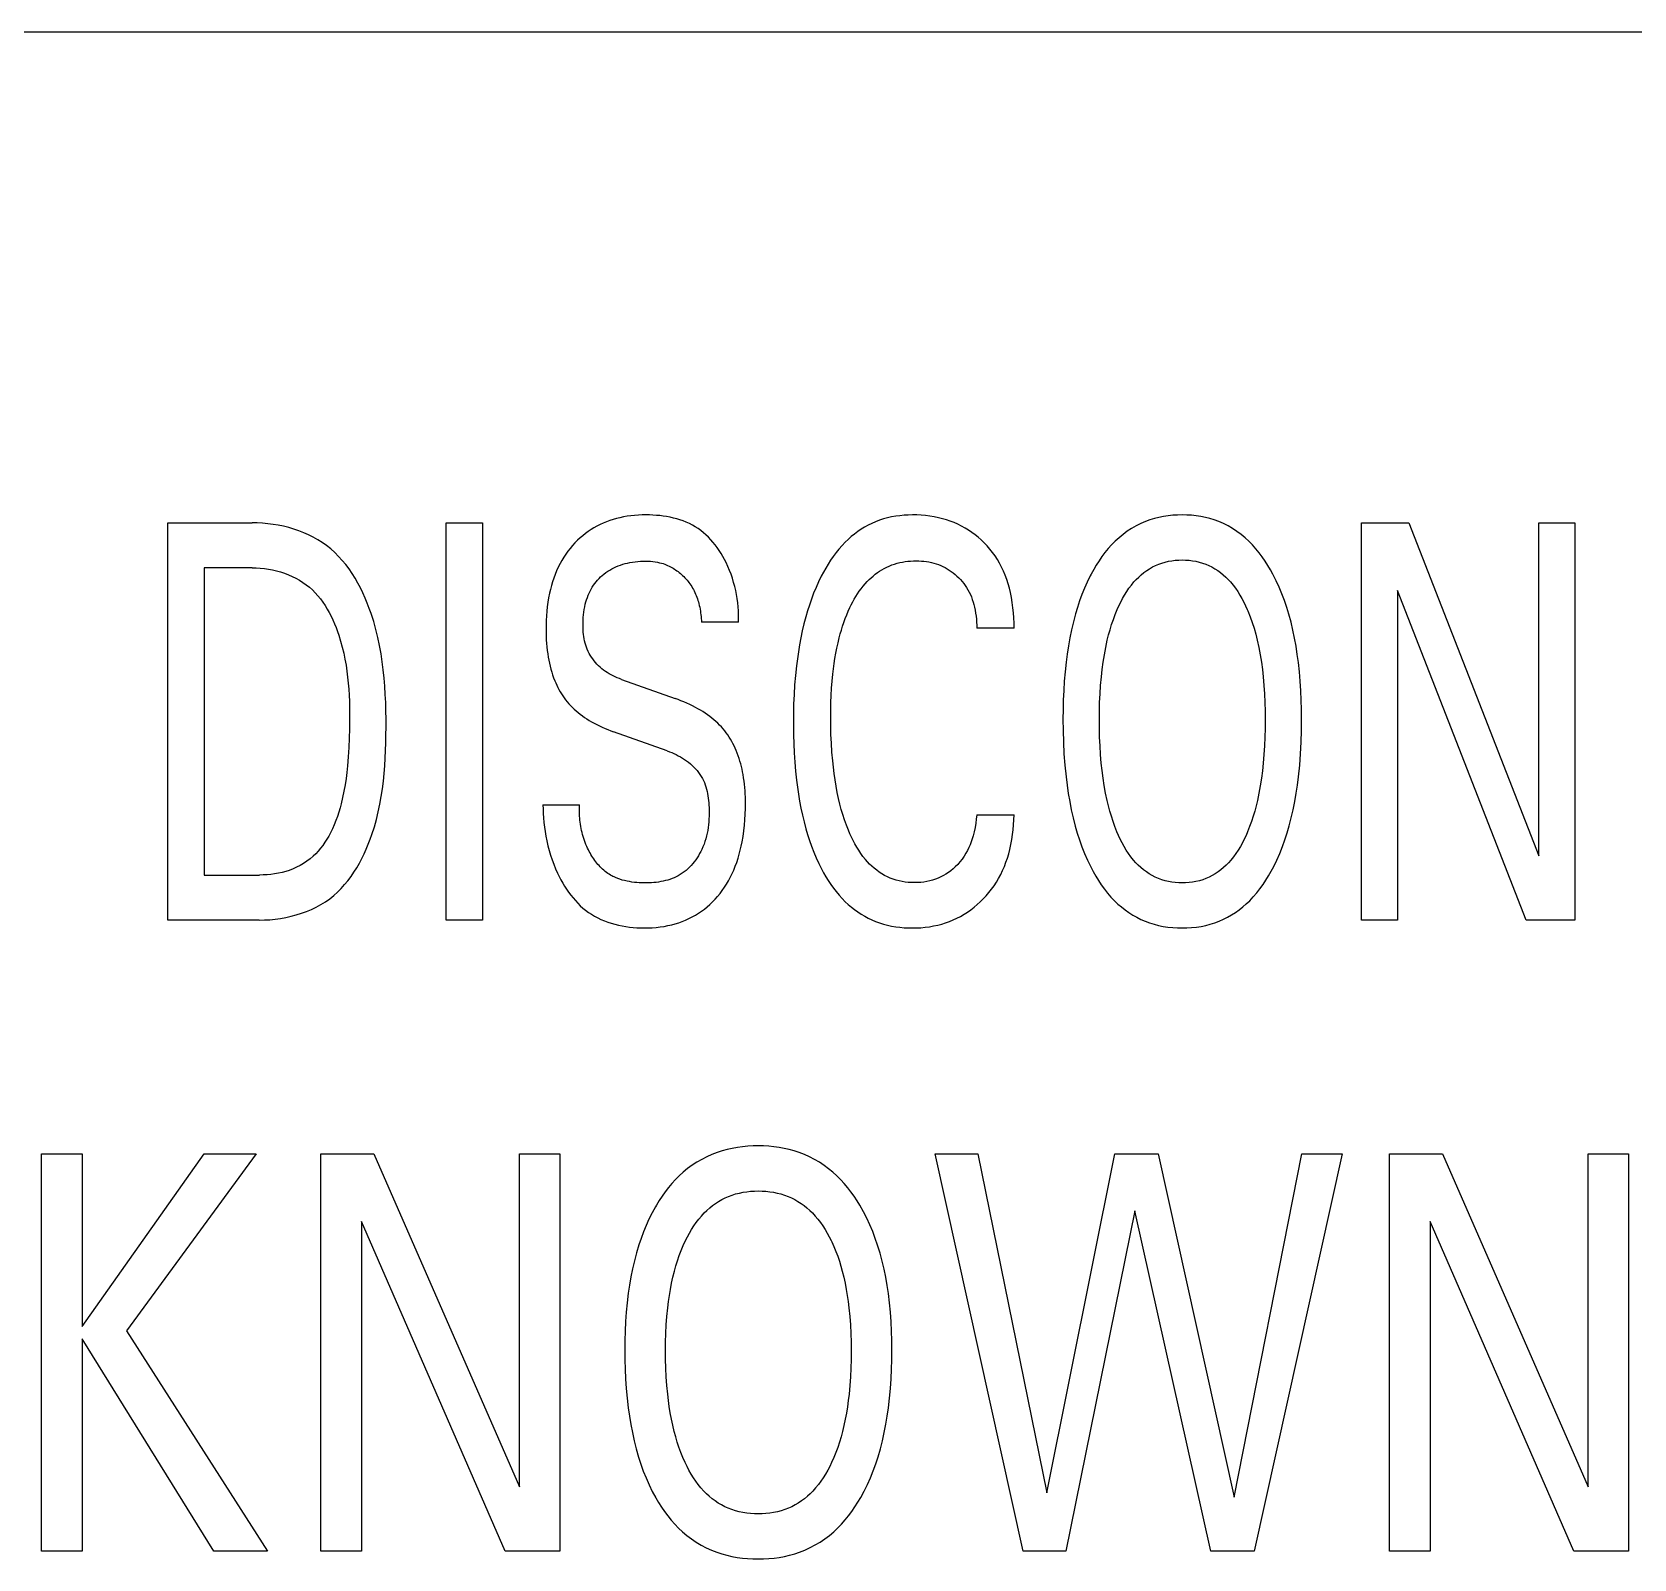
# Model space of a CAD drawing. Extents: x 0 to 420, y 0 to 297.
# Drawn here: x 161.81 to 168.66, y 223.99 to 230.53 of the extents above; entities that cross this region are included whole.
import ezdxf

# ---------------------------------------------------------------- set-up
doc = ezdxf.new("R2010")
doc.units = 0
doc.header["$LTSCALE"] = 23.1
doc.layers.add('10000_FRONT', color=7, linetype='CONTINUOUS')

msp = doc.modelspace()

# ---------------------------------------------------------------- linework, layer by layer
at = {"layer": '10000_FRONT', "color": 7, "linetype": 'CONTINUOUS'}
for p, q in [((194.1885, 230.5255), (89.1885, 230.5255)), ((162.3878, 226.7255), (162.3878, 228.4255)), ((162.3878, 228.4255), (162.7486, 228.4255)), ((163.5784, 226.7255), (163.5784, 228.4255)), ((163.5784, 228.4255), (163.7342, 228.4255)), ((163.7342, 228.4255), (163.7342, 226.7255)), ((167.4946, 226.7255), (167.4946, 228.4255)), ((167.4946, 228.4255), (167.6972, 228.4255)), ((167.6972, 228.4255), (168.2533, 227.0002)), ((168.2533, 227.0002), (168.2533, 228.4255)), ((168.2533, 228.4255), (168.4083, 228.4255)), ((168.4083, 228.4255), (168.4083, 226.7255)), ((162.5436, 228.2328), (162.5436, 226.9183)), ((162.7486, 228.2328), (162.5436, 228.2328)), ((167.6496, 228.1352), (167.6496, 226.7255)), ((168.1993, 226.7255), (167.6496, 228.1352)), ((164.8294, 228.0002), (164.6712, 228.0002)), ((166.0087, 227.9749), (165.8489, 227.9749)), ((164.329, 227.7557), (164.5582, 227.6737)), ((164.5243, 227.4496), (164.2951, 227.5316)), ((163.9932, 227.2183), (164.1498, 227.2183)), ((165.8489, 227.1762), (166.0087, 227.1762)), ((162.5436, 226.9183), (162.7801, 226.9183)), ((162.7793, 226.7255), (162.3878, 226.7255)), ((163.7342, 226.7255), (163.5784, 226.7255)), ((167.6496, 226.7255), (167.4946, 226.7255)), ((168.4083, 226.7255), (168.1993, 226.7255)), ((161.8472, 224.0255), (161.8472, 225.7255)), ((161.8472, 225.7255), (162.0216, 225.7255)), ((162.0216, 224.987), (162.543, 225.7255)), ((162.0216, 225.7255), (162.0216, 224.987)), ((162.7662, 225.7255), (162.2114, 224.9677)), ((162.543, 225.7255), (162.7662, 225.7255)), ((163.0427, 224.0255), (163.0427, 225.7255)), ((163.0427, 225.7255), (163.2695, 225.7255)), ((163.2695, 225.7255), (163.8921, 224.3002)), ((163.8921, 224.3002), (163.8921, 225.7255)), ((163.8921, 225.7255), (164.0656, 225.7255)), ((164.0656, 225.7255), (164.0656, 224.0255)), ((166.0472, 224.0255), (165.6713, 225.7255)), ((165.6713, 225.7255), (165.8539, 225.7255)), ((165.8539, 225.7255), (166.1484, 224.2749)), ((166.1484, 224.2749), (166.4403, 225.7255)), ((166.4403, 225.7255), (166.6255, 225.7255)), ((166.6255, 225.7255), (166.9509, 224.2557)), ((166.9509, 224.2557), (167.24, 225.7255)), ((167.4126, 225.7255), (167.0358, 224.0255)), ((167.24, 225.7255), (167.4126, 225.7255)), ((167.615, 224.0255), (167.615, 225.7255)), ((167.615, 225.7255), (167.8418, 225.7255)), ((167.8418, 225.7255), (168.4644, 224.3002)), ((168.4644, 224.3002), (168.4644, 225.7255)), ((168.4644, 225.7255), (168.6379, 225.7255)), ((168.6379, 225.7255), (168.6379, 224.0255)), ((163.2162, 225.4352), (163.2162, 224.0255)), ((163.8316, 224.0255), (163.2162, 225.4352)), ((166.5252, 225.481), (166.2307, 224.0255)), ((166.8505, 224.0255), (166.5252, 225.481)), ((167.7885, 225.4352), (167.7885, 224.0255)), ((168.4039, 224.0255), (167.7885, 225.4352)), ((162.2114, 224.9677), (162.815, 224.0255)), ((162.0216, 224.934), (162.0216, 224.0255)), ((162.5846, 224.0255), (162.0216, 224.934)), ((162.0216, 224.0255), (161.8472, 224.0255)), ((162.815, 224.0255), (162.5846, 224.0255)), ((163.2162, 224.0255), (163.0427, 224.0255)), ((164.0656, 224.0255), (163.8316, 224.0255)), ((166.2307, 224.0255), (166.0472, 224.0255)), ((167.0358, 224.0255), (166.8505, 224.0255)), ((167.7885, 224.0255), (167.615, 224.0255)), ((168.6379, 224.0255), (168.4039, 224.0255))]:
    msp.add_line(p, q, dxfattribs=at)
for points in [[(164.8294, 228.0002), (164.8301, 228.0164), (164.8301, 228.0328), (164.8295, 228.0495), (164.8284, 228.0665), (164.8266, 228.0837), (164.8243, 228.101), (164.8213, 228.1184), (164.8178, 228.1359), (164.8136, 228.1533), (164.8089, 228.1707), (164.8036, 228.188), (164.7977, 228.2052), (164.7913, 228.2221), (164.7842, 228.2389), (164.7765, 228.2553), (164.7697, 228.2686), (164.7625, 228.2818), (164.7549, 228.2946), (164.7469, 228.3071), (164.7385, 228.3192), (164.7297, 228.331), (164.7204, 228.3424), (164.7108, 228.3533), (164.7008, 228.3638), (164.6904, 228.3738), (164.6796, 228.3832), (164.6683, 228.3922), (164.6567, 228.4005), (164.6447, 228.4083), (164.6323, 228.4154), (164.6195, 228.422), (164.6063, 228.4279), (164.5929, 228.4333), (164.5792, 228.4381), (164.5652, 228.4423), (164.551, 228.4461), (164.5367, 228.4493), (164.5222, 228.452), (164.5076, 228.4543), (164.4929, 228.4561), (164.4782, 228.4575), (164.4634, 228.4585), (164.4487, 228.4591), (164.4339, 228.4593), (164.4176, 228.4591), (164.4014, 228.4584), (164.3853, 228.4572), (164.3693, 228.4556), (164.3533, 228.4533), (164.3375, 228.4506), (164.3218, 228.4472), (164.3073, 228.4436), (164.293, 228.4395), (164.2788, 228.4349), (164.2648, 228.4297), (164.251, 228.424), (164.2374, 228.4178), (164.2241, 228.4111), (164.2112, 228.4039), (164.1987, 228.3963), (164.1864, 228.3881), (164.1745, 228.3795), (164.163, 228.3704), (164.1518, 228.3608), (164.141, 228.3508), (164.1299, 228.3398), (164.1193, 228.3283), (164.1092, 228.3163), (164.0995, 228.304), (164.0904, 228.2913), (164.0818, 228.2782), (164.0737, 228.2648), (164.0661, 228.2511), (164.0585, 228.236), (164.0515, 228.2206), (164.045, 228.2049), (164.0392, 228.1891), (164.0339, 228.173), (164.0292, 228.1567), (164.0249, 228.1403), (164.0211, 228.1238), (164.0174, 228.1047), (164.0142, 228.0855), (164.0116, 228.0662), (164.0096, 228.0468), (164.008, 228.0274), (164.0069, 228.0079), (164.0063, 227.9884), (164.0062, 227.9689)], [(166.0087, 227.9749), (166.0085, 227.9966), (166.0076, 228.0183), (166.0061, 228.0402), (166.004, 228.062), (166.0011, 228.0839), (165.9975, 228.1056), (165.9931, 228.1272), (165.9885, 228.1459), (165.9833, 228.1644), (165.9774, 228.1828), (165.9707, 228.2008), (165.9634, 228.2185), (165.9552, 228.2359), (165.9463, 228.2529), (165.9371, 228.2684), (165.9272, 228.2836), (165.9167, 228.2983), (165.9055, 228.3126), (165.8937, 228.3263), (165.8813, 228.3395), (165.8682, 228.3521), (165.8552, 228.3635), (165.8418, 228.3744), (165.8278, 228.3847), (165.8135, 228.3943), (165.7987, 228.4033), (165.7835, 228.4116), (165.7678, 228.4193), (165.7518, 228.4263), (165.7355, 228.4326), (165.719, 228.4382), (165.7022, 228.4431), (165.6853, 228.4474), (165.6669, 228.4512), (165.6485, 228.4543), (165.6299, 228.4566), (165.6112, 228.4582), (165.5924, 228.4591), (165.5736, 228.4593), (165.5557, 228.4588), (165.5378, 228.4578), (165.52, 228.456), (165.5022, 228.4536), (165.4846, 228.4504), (165.4672, 228.4465), (165.4499, 228.4419), (165.4329, 228.4364), (165.4162, 228.4301), (165.4002, 228.4231), (165.3845, 228.4154), (165.3692, 228.4069), (165.3543, 228.3977), (165.3398, 228.3878), (165.3257, 228.3774), (165.3121, 228.3663), (165.2989, 228.3547), (165.2863, 228.3425), (165.2725, 228.3282), (165.2594, 228.3132), (165.2469, 228.2978), (165.235, 228.2818), (165.2237, 228.2655), (165.213, 228.2487), (165.2028, 228.2316), (165.193, 228.2143), (165.1838, 228.1966), (165.1721, 228.1727), (165.1612, 228.1484), (165.151, 228.1238), (165.1416, 228.0989), (165.1329, 228.0738), (165.1248, 228.0484), (165.1174, 228.0229), (165.1096, 227.9934), (165.1026, 227.9637), (165.0963, 227.9338), (165.0907, 227.9038), (165.0858, 227.8737), (165.0814, 227.8435), (165.0776, 227.8132), (165.0733, 227.7724), (165.0699, 227.7316), (165.0674, 227.6907), (165.0656, 227.6497), (165.0646, 227.6087), (165.0643, 227.5677), (165.0648, 227.5189)], [(167.1193, 226.9545), (167.1329, 226.9825), (167.1454, 227.011), (167.1569, 227.0399), (167.1674, 227.0691), (167.177, 227.0987), (167.1857, 227.1285), (167.1947, 227.1631), (167.2026, 227.1979), (167.2096, 227.2329), (167.2157, 227.2681), (167.221, 227.3035), (167.2255, 227.3389), (167.2305, 227.3882), (167.2343, 227.4375), (167.2369, 227.4869), (167.2383, 227.5363), (167.2388, 227.5858), (167.2384, 227.6262), (167.2374, 227.6665), (167.2356, 227.7069), (167.233, 227.7472), (167.2295, 227.7874), (167.2251, 227.8276), (167.2205, 227.8624), (167.2151, 227.8971), (167.2089, 227.9316), (167.2017, 227.966), (167.1935, 228.0001), (167.1842, 228.034), (167.1753, 228.0634), (167.1654, 228.0925), (167.1546, 228.1212), (167.1428, 228.1496), (167.13, 228.1776), (167.1161, 228.2051), (167.1055, 228.2243), (167.0944, 228.2432), (167.0827, 228.2617), (167.0703, 228.2798), (167.0572, 228.2974), (167.0433, 228.3143), (167.0288, 228.3307), (167.0134, 228.3463), (166.997, 228.3613), (166.9799, 228.3755), (166.962, 228.3888), (166.9434, 228.401), (166.9241, 228.4122), (166.9043, 228.4222), (166.884, 228.431), (166.8653, 228.4379), (166.8463, 228.4437), (166.827, 228.4486), (166.8075, 228.4525), (166.7877, 228.4555), (166.7678, 228.4576), (166.7479, 228.4589), (166.7278, 228.4593), (166.7077, 228.4589), (166.6876, 228.4577), (166.6677, 228.4556), (166.6478, 228.4526), (166.6282, 228.4487), (166.6088, 228.4438), (166.5897, 228.438), (166.5709, 228.4312), (166.5505, 228.4224), (166.5307, 228.4124), (166.5114, 228.4013), (166.4928, 228.3891), (166.4748, 228.3759), (166.4576, 228.3618), (166.4412, 228.3468), (166.4259, 228.3313), (166.4113, 228.3151), (166.3975, 228.2982), (166.3844, 228.2807), (166.3721, 228.2627), (166.3604, 228.2443), (166.3493, 228.2254), (166.3388, 228.2063), (166.3346, 228.1982)], [(162.7793, 226.7255), (162.8019, 226.726), (162.8246, 226.7273), (162.8475, 226.7296), (162.8703, 226.7327), (162.893, 226.7368), (162.9155, 226.7418), (162.9378, 226.7478), (162.9598, 226.7547), (162.9814, 226.7626), (163.0025, 226.7715), (163.0231, 226.7814), (163.043, 226.7923), (163.0622, 226.8043), (163.0806, 226.8172), (163.0978, 226.8309), (163.1141, 226.8455), (163.1297, 226.8609), (163.1445, 226.8772), (163.1585, 226.8942), (163.1718, 226.912), (163.1844, 226.9303), (163.1963, 226.9492), (163.2075, 226.9686), (163.2181, 226.9885), (163.228, 227.0087), (163.2372, 227.0293), (163.2459, 227.0501), (163.2539, 227.0712), (163.2614, 227.0923), (163.2717, 227.1244), (163.2807, 227.1566), (163.2886, 227.1889), (163.2955, 227.2214), (163.3014, 227.254), (163.3064, 227.2867), (163.3105, 227.3195), (163.3139, 227.3524), (163.3165, 227.3853), (163.3185, 227.4184), (163.32, 227.4514), (163.321, 227.4846), (163.3215, 227.5177), (163.3217, 227.5508), (163.3216, 227.586), (163.321, 227.6211), (163.3201, 227.6562), (163.3185, 227.6913), (163.3164, 227.7263), (163.3136, 227.7612), (163.31, 227.7961), (163.3056, 227.8308), (163.3004, 227.8655), (163.2941, 227.9), (163.2868, 227.9344), (163.2784, 227.9687), (163.2689, 228.0028), (163.258, 228.0368), (163.2501, 228.0592), (163.2416, 228.0815), (163.2324, 228.1036), (163.2227, 228.1254), (163.2122, 228.1468), (163.2011, 228.1679), (163.1892, 228.1885), (163.1767, 228.2085), (163.1634, 228.2279), (163.1494, 228.2467), (163.1345, 228.2648), (163.1189, 228.282), (163.1024, 228.2984), (163.0852, 228.3139), (163.067, 228.3284), (163.0489, 228.3412), (163.03, 228.3531), (163.0105, 228.3641), (162.9904, 228.3741), (162.9697, 228.3832), (162.9486, 228.3914), (162.9271, 228.3986), (162.9052, 228.405), (162.8831, 228.4105), (162.8608, 228.4152), (162.8383, 228.4189), (162.8158, 228.4218), (162.7933, 228.4239), (162.7709, 228.4251), (162.7486, 228.4255)], [(162.7486, 228.2328), (162.7661, 228.2324), (162.7836, 228.2314), (162.8012, 228.2296), (162.8187, 228.2271), (162.8362, 228.2238), (162.8536, 228.2198), (162.8708, 228.2151), (162.8877, 228.2096), (162.9043, 228.2034), (162.9205, 228.1964), (162.9363, 228.1886), (162.9516, 228.1801), (162.9663, 228.1707), (162.9805, 228.1606), (162.9938, 228.1498), (163.0064, 228.1383), (163.0185, 228.1261), (163.0299, 228.1133), (163.0407, 228.0999), (163.051, 228.0859), (163.0606, 228.0715), (163.0697, 228.0566), (163.0783, 228.0413), (163.0864, 228.0257), (163.094, 228.0098), (163.1011, 227.9936), (163.1077, 227.9773), (163.1138, 227.9608), (163.1196, 227.9442), (163.1274, 227.9189), (163.1344, 227.8935), (163.1405, 227.868), (163.1458, 227.8424), (163.1504, 227.8167), (163.1542, 227.791), (163.1574, 227.7652), (163.16, 227.7393), (163.1621, 227.7134), (163.1636, 227.6874), (163.1647, 227.6614), (163.1654, 227.6354), (163.1658, 227.6094), (163.1659, 227.5834), (163.1656, 227.5436), (163.1646, 227.5039), (163.1629, 227.4642), (163.1603, 227.4246), (163.1569, 227.385), (163.1539, 227.3578), (163.1504, 227.3308), (163.1463, 227.3038), (163.1415, 227.2769), (163.136, 227.2501), (163.1297, 227.2235), (163.1248, 227.2052), (163.1195, 227.187), (163.1137, 227.169), (163.1073, 227.1511), (163.1004, 227.1335), (163.0927, 227.1161), (163.0844, 227.099), (163.0769, 227.0852), (163.0689, 227.0716), (163.0604, 227.0583), (163.0513, 227.0454), (163.0417, 227.0329), (163.0315, 227.021), (163.0207, 227.0095), (163.0093, 226.9986), (162.9965, 226.9876), (162.983, 226.9774), (162.9689, 226.968), (162.9543, 226.9593), (162.9392, 226.9515), (162.9237, 226.9445), (162.9079, 226.9384), (162.8924, 226.9334), (162.8768, 226.9292), (162.8609, 226.9257), (162.8448, 226.9229), (162.8287, 226.9209), (162.8125, 226.9194), (162.7963, 226.9186), (162.7801, 226.9183)], [(164.329, 227.7557), (164.32, 227.759), (164.3111, 227.7626), (164.3023, 227.7664), (164.2936, 227.7705), (164.285, 227.7749), (164.2766, 227.7796), (164.2684, 227.7845), (164.2603, 227.7898), (164.2525, 227.7954), (164.2449, 227.8013), (164.2375, 227.8075), (164.2306, 227.8139), (164.2239, 227.8207), (164.2175, 227.8278), (164.2115, 227.8352), (164.2057, 227.8428), (164.2004, 227.8506), (164.1953, 227.8587), (164.1907, 227.867), (164.1865, 227.8755), (164.1827, 227.8842), (164.1793, 227.893), (164.1763, 227.9019), (164.1737, 227.9109), (164.1714, 227.9201), (164.1695, 227.9293), (164.168, 227.9386), (164.1667, 227.948), (164.1657, 227.9574), (164.165, 227.9669), (164.1646, 227.9763), (164.1644, 227.9858), (164.1644, 227.9974), (164.1647, 228.0089), (164.1654, 228.0204), (164.1664, 228.0319), (164.1678, 228.0433), (164.1696, 228.0547), (164.1718, 228.066), (164.1743, 228.0772), (164.1768, 228.0869), (164.1797, 228.0964), (164.1829, 228.1059), (164.1864, 228.1152), (164.1903, 228.1244), (164.1945, 228.1333), (164.1991, 228.1421), (164.2042, 228.1507), (164.2093, 228.1585), (164.2148, 228.1662), (164.2205, 228.1735), (164.2267, 228.1806), (164.2331, 228.1875), (164.2398, 228.194), (164.2467, 228.2003), (164.254, 228.2063), (164.2619, 228.2123), (164.2701, 228.218), (164.2786, 228.2233), (164.2873, 228.2283), (164.2961, 228.2328), (164.3052, 228.2371), (164.3148, 228.2411), (164.3247, 228.2447), (164.3346, 228.248), (164.3447, 228.2508), (164.3549, 228.2534), (164.3652, 228.2555), (164.3765, 228.2575), (164.3879, 228.2592), (164.3994, 228.2604), (164.4109, 228.2612), (164.4224, 228.2616), (164.4339, 228.2617), (164.4438, 228.2614), (164.4536, 228.2608), (164.4633, 228.2599), (164.473, 228.2586), (164.4827, 228.257), (164.4922, 228.2549), (164.4995, 228.253), (164.5067, 228.2508), (164.5138, 228.2484)], [(164.5138, 228.2484), (164.5201, 228.246), (164.5263, 228.2434), (164.5324, 228.2406), (164.5385, 228.2376), (164.5444, 228.2344), (164.55, 228.2312), (164.5554, 228.2278), (164.5607, 228.2243), (164.566, 228.2207), (164.5711, 228.2169), (164.5761, 228.2129), (164.581, 228.2088), (164.5858, 228.2046), (164.5905, 228.2002), (164.5954, 228.1954), (164.6002, 228.1905), (164.6048, 228.1854), (164.6093, 228.1802), (164.6136, 228.1748), (164.6178, 228.1694), (164.6218, 228.1638), (164.6257, 228.1581), (164.6293, 228.1523), (164.6329, 228.1464), (164.6364, 228.1401), (164.6397, 228.1338), (164.6428, 228.1273), (164.6457, 228.1207), (164.6485, 228.114), (164.6511, 228.1073), (164.6535, 228.1005), (164.6558, 228.0937), (164.6578, 228.0867), (164.6598, 228.0798), (164.6617, 228.0719), (164.6635, 228.064), (164.6651, 228.0561), (164.6665, 228.0481), (164.6677, 228.0402), (164.6687, 228.0322), (164.6696, 228.0242), (164.6703, 228.0162), (164.6709, 228.0082), (164.6712, 228.0002)], [(165.2333, 227.778), (165.2359, 227.8005), (165.2389, 227.8229), (165.2423, 227.8453), (165.2462, 227.8676), (165.2505, 227.8898), (165.2554, 227.9119), (165.2607, 227.9338), (165.2652, 227.9504), (165.2699, 227.9668), (165.275, 227.9832), (165.2805, 227.9994), (165.2864, 228.0155), (165.2927, 228.0315), (165.2993, 228.0473), (165.3065, 228.0629), (165.3123, 228.0749), (165.3185, 228.0868), (165.3249, 228.0986), (165.3317, 228.1101), (165.3388, 228.1214), (165.3463, 228.1325), (165.3541, 228.1434), (165.3623, 228.1539), (165.3709, 228.1641), (165.3799, 228.174), (165.3881, 228.1823), (165.3966, 228.1903), (165.4054, 228.1979), (165.4144, 228.2052), (165.4238, 228.2122), (165.4334, 228.2187), (165.4433, 228.2249), (165.4534, 228.2306), (165.4638, 228.2359), (165.4744, 228.2407), (165.4853, 228.245), (165.4965, 228.2489), (165.5078, 228.2523), (165.5193, 228.2552), (165.5309, 228.2576), (165.5425, 228.2595), (165.5543, 228.261), (165.5661, 228.2621), (165.5779, 228.2627), (165.5898, 228.2629), (165.6008, 228.2627), (165.6119, 228.2621), (165.6229, 228.2612), (165.6338, 228.2598), (165.6446, 228.2579), (165.6554, 228.2557), (165.6655, 228.2531), (165.6754, 228.2501), (165.6852, 228.2467), (165.6948, 228.2429), (165.7043, 228.2386), (165.7135, 228.234), (165.7226, 228.2289), (165.7314, 228.2234), (165.74, 228.2176), (165.7483, 228.2113), (165.7563, 228.2047), (165.7641, 228.1978), (165.7719, 228.1903), (165.7794, 228.1825), (165.7865, 228.1743), (165.7933, 228.1658), (165.7997, 228.1571), (165.8056, 228.1481), (165.8112, 228.1388), (165.8166, 228.1288), (165.8215, 228.1185), (165.8259, 228.1081), (165.8299, 228.0974), (165.8335, 228.0866), (165.8367, 228.0756), (165.8395, 228.0645), (165.8421, 228.0518), (165.8443, 228.039), (165.846, 228.0262), (165.8473, 228.0133), (165.8482, 228.0005), (165.8487, 227.9877), (165.8489, 227.9749)], [(166.4486, 227.1039), (166.44, 227.1256), (166.4321, 227.1476), (166.4249, 227.1698), (166.4183, 227.1922), (166.4123, 227.2148), (166.4069, 227.2375), (166.4002, 227.2691), (166.3944, 227.301), (166.3894, 227.333), (166.3853, 227.3651), (166.3818, 227.3973), (166.3787, 227.4344), (166.3763, 227.4716), (166.3747, 227.5089), (166.3738, 227.5461), (166.3735, 227.5834), (166.3738, 227.62), (166.3748, 227.6567), (166.3764, 227.6933), (166.3788, 227.7299), (166.382, 227.7664), (166.3855, 227.798), (166.3898, 227.8296), (166.3948, 227.861), (166.4007, 227.8923), (166.4076, 227.9234), (166.4132, 227.9457), (166.4193, 227.9678), (166.426, 227.9898), (166.4334, 228.0116), (166.4414, 228.0332), (166.4502, 228.0545), (166.4572, 228.0703), (166.4647, 228.0858), (166.4727, 228.1012), (166.4813, 228.1162), (166.4904, 228.1309), (166.5001, 228.1452), (166.5105, 228.159), (166.5216, 228.1723), (166.5315, 228.1831), (166.5419, 228.1934), (166.5529, 228.2033), (166.5643, 228.2125), (166.5761, 228.2212), (166.5884, 228.2292), (166.6011, 228.2365), (166.6141, 228.243), (166.6275, 228.2486), (166.6413, 228.2535), (166.6553, 228.2575), (166.6695, 228.2608), (166.6839, 228.2633), (166.6985, 228.2651), (166.7131, 228.2662), (166.7278, 228.2665), (166.7426, 228.2662), (166.7573, 228.2651), (166.7719, 228.2633), (166.7864, 228.2608), (166.8007, 228.2575), (166.8148, 228.2535), (166.8285, 228.2486), (166.842, 228.243), (166.8551, 228.2365), (166.8678, 228.2292), (166.8801, 228.2212), (166.892, 228.2125), (166.9034, 228.2033), (166.9144, 228.1934), (166.9249, 228.1831), (166.9348, 228.1723), (166.9459, 228.159), (166.9563, 228.1452), (166.9661, 228.1309), (166.9752, 228.1162), (166.9837, 228.1012), (166.9917, 228.0859), (166.9993, 228.0703), (167.0063, 228.0545), (167.0089, 228.0484)], [(166.3346, 228.1982), (166.3218, 228.172), (166.31, 228.1454), (166.2991, 228.1184), (166.2891, 228.0911), (166.2799, 228.0635), (166.2715, 228.0356), (166.2624, 228.0016), (166.2543, 227.9674), (166.2472, 227.933), (166.2411, 227.8984), (166.2357, 227.8636), (166.2312, 227.8288), (166.2269, 227.7884), (166.2234, 227.748), (166.2209, 227.7075), (166.2191, 227.6669), (166.2181, 227.6264), (166.2177, 227.5858), (166.2182, 227.5363), (166.2196, 227.4868), (166.2222, 227.4374), (166.2259, 227.388), (166.2309, 227.3388), (166.2354, 227.3033), (166.2406, 227.2679), (166.2467, 227.2326), (166.2536, 227.1975), (166.2616, 227.1626), (166.2705, 227.128), (166.2791, 227.098), (166.2886, 227.0683), (166.299, 227.039), (166.3104, 227.01), (166.3228, 226.9814), (166.3364, 226.9533), (166.3468, 226.9335), (166.3578, 226.9141), (166.3694, 226.895), (166.3818, 226.8764), (166.3948, 226.8584), (166.4086, 226.8409), (166.4233, 226.8241), (166.4387, 226.808), (166.453, 226.7944), (166.468, 226.7816), (166.4836, 226.7694), (166.4997, 226.7579), (166.5164, 226.7473), (166.5335, 226.7376), (166.5512, 226.7287), (166.5692, 226.7209), (166.5881, 226.7138), (166.6074, 226.7078), (166.627, 226.7028), (166.6469, 226.6987), (166.6669, 226.6957), (166.6872, 226.6935), (166.7075, 226.6922), (166.7278, 226.6918), (166.7482, 226.6922), (166.7684, 226.6935), (166.7886, 226.6957), (166.8086, 226.6988), (166.8284, 226.7029), (166.848, 226.7079), (166.8672, 226.7139), (166.8861, 226.721), (166.9042, 226.7289), (166.9218, 226.7378), (166.939, 226.7476), (166.9556, 226.7583), (166.9718, 226.7697), (166.9873, 226.782), (167.0023, 226.7949), (167.0166, 226.8085), (167.0321, 226.8247), (167.0468, 226.8416), (167.0606, 226.8592), (167.0737, 226.8773), (167.0861, 226.896), (167.0978, 226.9151), (167.1089, 226.9346), (167.1193, 226.9545)], [(167.0089, 228.0484), (167.0186, 228.0239), (167.0274, 227.9992), (167.0353, 227.9741), (167.0425, 227.9489), (167.0489, 227.9234), (167.0558, 227.8923), (167.0617, 227.861), (167.0667, 227.8296), (167.071, 227.798), (167.0745, 227.7664), (167.0777, 227.7299), (167.0801, 227.6933), (167.0817, 227.6567), (167.0827, 227.62), (167.083, 227.5834), (167.0827, 227.546), (167.0818, 227.5086), (167.0802, 227.4713), (167.0778, 227.434), (167.0746, 227.3968), (167.0712, 227.3646), (167.0671, 227.3324), (167.0621, 227.3004), (167.0563, 227.2686), (167.0496, 227.2369), (167.0442, 227.2143), (167.0382, 227.1919), (167.0316, 227.1696), (167.0244, 227.1474), (167.0165, 227.1255), (167.0079, 227.1039), (167.0009, 227.0876), (166.9934, 227.0715), (166.9854, 227.0556), (166.9769, 227.0401), (166.9677, 227.0249), (166.9579, 227.0101), (166.9475, 226.9958), (166.9363, 226.982), (166.9263, 226.9709), (166.9158, 226.9602), (166.9048, 226.9501), (166.8933, 226.9405), (166.8814, 226.9315), (166.869, 226.9232), (166.8562, 226.9157), (166.8429, 226.9089), (166.8294, 226.9031), (166.8155, 226.8981), (166.8013, 226.8939), (166.7869, 226.8905), (166.7723, 226.8879), (166.7576, 226.886), (166.7427, 226.8849), (166.7278, 226.8846), (166.713, 226.8849), (166.6981, 226.886), (166.6834, 226.8879), (166.6688, 226.8905), (166.6544, 226.8939), (166.6402, 226.8981), (166.6264, 226.9031), (166.6129, 226.9089), (166.5997, 226.9157), (166.5869, 226.9232), (166.5745, 226.9315), (166.5626, 226.9405), (166.5511, 226.9501), (166.5402, 226.9602), (166.5297, 226.9709), (166.5198, 226.982), (166.5086, 226.9958), (166.4982, 227.0102), (166.4885, 227.0249), (166.4794, 227.0401), (166.4709, 227.0556), (166.463, 227.0715), (166.4555, 227.0876), (166.4486, 227.1039)], [(164.0062, 227.9689), (164.0063, 227.954), (164.0067, 227.9391), (164.0074, 227.9242), (164.0083, 227.9094), (164.0096, 227.8946), (164.0112, 227.8798), (164.0132, 227.865), (164.0155, 227.8503), (164.0178, 227.8375), (164.0205, 227.8247), (164.0234, 227.812), (164.0267, 227.7994), (164.0304, 227.7868), (164.0344, 227.7744), (164.0387, 227.7621), (164.0435, 227.7499), (164.0476, 227.7402), (164.0519, 227.7306), (164.0566, 227.7211), (164.0615, 227.7118), (164.0666, 227.7026), (164.0721, 227.6936), (164.0778, 227.6848), (164.0838, 227.6761), (164.0901, 227.6677), (164.0969, 227.6593), (164.1039, 227.6512), (164.1113, 227.6433), (164.1189, 227.6356), (164.1267, 227.6282), (164.1348, 227.621), (164.143, 227.614), (164.1522, 227.6068), (164.1616, 227.5997), (164.1712, 227.593), (164.181, 227.5865), (164.191, 227.5803), (164.2011, 227.5744), (164.2114, 227.5687), (164.2229, 227.5625), (164.2347, 227.5567), (164.2466, 227.5512), (164.2585, 227.5459), (164.2706, 227.5409), (164.2828, 227.5361), (164.2951, 227.5316)], [(165.8489, 227.1762), (165.8471, 227.1581), (165.8447, 227.14), (165.8416, 227.1219), (165.8378, 227.1039), (165.8333, 227.0861), (165.8294, 227.0732), (165.8251, 227.0604), (165.8202, 227.0479), (165.8149, 227.0356), (165.809, 227.0235), (165.8026, 227.0118), (165.7948, 226.9991), (165.7863, 226.9869), (165.7771, 226.9751), (165.7673, 226.9639), (165.7569, 226.9533), (165.7475, 226.9447), (165.7378, 226.9367), (165.7277, 226.9291), (165.7172, 226.9222), (165.7063, 226.9158), (165.6952, 226.9101), (165.6838, 226.9049), (165.6721, 226.9004), (165.6602, 226.8966), (165.6482, 226.8933), (165.6352, 226.8905), (165.6222, 226.8884), (165.609, 226.8869), (165.5958, 226.886), (165.5825, 226.8858), (165.5692, 226.8861), (165.5559, 226.887), (165.5427, 226.8885), (165.5295, 226.8906), (165.5165, 226.8933), (165.5036, 226.8967), (165.491, 226.9007), (165.4786, 226.9054), (165.4665, 226.9107), (165.4545, 226.9168), (165.4429, 226.9235), (165.4317, 226.9308), (165.4208, 226.9388), (165.4103, 226.9472), (165.4002, 226.9561), (165.3905, 226.9655), (165.3812, 226.9753), (165.3723, 226.9854), (165.3622, 226.9979), (165.3527, 227.0109), (165.3438, 227.0242), (165.3354, 227.0378), (165.3274, 227.0518), (165.32, 227.066), (165.3129, 227.0805), (165.3063, 227.0951), (165.3, 227.1099), (165.2914, 227.1319), (165.2834, 227.1542), (165.2761, 227.1767), (165.2694, 227.1994), (165.2634, 227.2222), (165.2579, 227.2452), (165.2521, 227.2719), (165.2471, 227.2988), (165.2426, 227.3257), (165.2388, 227.3528), (165.2354, 227.3799), (165.2326, 227.4071), (165.2294, 227.4447), (165.227, 227.4823), (165.2253, 227.52), (165.2244, 227.5577), (165.2241, 227.5954), (165.2244, 227.6259), (165.2251, 227.6564), (165.2263, 227.6868), (165.228, 227.7173), (165.2304, 227.7477), (165.2333, 227.778)], [(164.8589, 227.2512), (164.8583, 227.2651), (164.8575, 227.2791), (164.8565, 227.293), (164.8552, 227.3069), (164.8536, 227.3207), (164.8517, 227.3345), (164.8494, 227.3483), (164.8473, 227.36), (164.8448, 227.3717), (164.8421, 227.3833), (164.8392, 227.3948), (164.8359, 227.4063), (164.8324, 227.4176), (164.8285, 227.4289), (164.8243, 227.4401), (164.8199, 227.4511), (164.8155, 227.4611), (164.8108, 227.4709), (164.8059, 227.4806), (164.8007, 227.4901), (164.7952, 227.4995), (164.7895, 227.5087), (164.7835, 227.5178), (164.7771, 227.5266), (164.7705, 227.5352), (164.7635, 227.5437), (164.7562, 227.552), (164.7487, 227.56), (164.7409, 227.5678), (164.7328, 227.5753), (164.7246, 227.5826), (164.7161, 227.5897), (164.7066, 227.5971), (164.6968, 227.6043), (164.6869, 227.6111), (164.6767, 227.6177), (164.6664, 227.624), (164.6559, 227.6301), (164.6453, 227.6359), (164.6333, 227.6421), (164.621, 227.648), (164.6087, 227.6537), (164.5962, 227.659), (164.5836, 227.6642), (164.571, 227.6691), (164.5582, 227.6737)], [(165.0648, 227.5189), (165.0659, 227.4798), (165.0677, 227.4407), (165.0702, 227.4017), (165.0735, 227.3628), (165.0777, 227.3239), (165.0815, 227.2939), (165.0859, 227.264), (165.0909, 227.2342), (165.0966, 227.2045), (165.1029, 227.1749), (165.11, 227.1455), (165.1178, 227.1163), (165.1252, 227.0911), (165.1333, 227.066), (165.1421, 227.0412), (165.1515, 227.0166), (165.1618, 226.9924), (165.1728, 226.9684), (165.1846, 226.9448), (165.1938, 226.9278), (165.2035, 226.911), (165.2137, 226.8945), (165.2245, 226.8783), (165.2357, 226.8625), (165.2476, 226.8472), (165.26, 226.8324), (165.273, 226.818), (165.2866, 226.8043), (165.2993, 226.7925), (165.3125, 226.7813), (165.3261, 226.7706), (165.3402, 226.7605), (165.3547, 226.7511), (165.3696, 226.7422), (165.3848, 226.7341), (165.4004, 226.7266), (165.4163, 226.7199), (165.4331, 226.7138), (165.4501, 226.7085), (165.4673, 226.704), (165.4848, 226.7002), (165.5024, 226.6971), (165.5201, 226.6948), (165.5379, 226.6931), (165.5558, 226.6922), (165.5736, 226.6918), (165.592, 226.6921), (165.6102, 226.6931), (165.6284, 226.6948), (165.6465, 226.6972), (165.6645, 226.7003), (165.6823, 226.7043), (165.6991, 226.7087), (165.7156, 226.7139), (165.732, 226.7198), (165.748, 226.7264), (165.7638, 226.7336), (165.7792, 226.7416), (165.7944, 226.7504), (165.8093, 226.7599), (165.8237, 226.77), (165.8377, 226.7807), (165.8512, 226.792), (165.8642, 226.8039), (165.8771, 226.8166), (165.8895, 226.83), (165.9013, 226.8438), (165.9125, 226.8581), (165.9231, 226.8728), (165.933, 226.888), (165.9423, 226.9036), (165.9513, 226.9204), (165.9596, 226.9375), (165.9671, 226.955), (165.974, 226.9728), (165.9801, 226.9909), (165.9856, 227.0092), (165.9905, 227.0277), (165.9952, 227.0487), (165.9992, 227.0698), (166.0024, 227.0911), (166.0049, 227.1124), (166.0068, 227.1337), (166.008, 227.155), (166.0087, 227.1762)], [(164.5243, 227.4496), (164.5341, 227.446), (164.5437, 227.4422), (164.5533, 227.4381), (164.5627, 227.4337), (164.572, 227.429), (164.5812, 227.4241), (164.5902, 227.4188), (164.599, 227.4132), (164.6075, 227.4073), (164.6158, 227.401), (164.6239, 227.3944), (164.6314, 227.3876), (164.6387, 227.3804), (164.6456, 227.373), (164.6522, 227.3653), (164.6585, 227.3573), (164.6644, 227.349), (164.6698, 227.3405), (164.6749, 227.3317), (164.6795, 227.3228), (164.6836, 227.3136), (164.6872, 227.3045), (164.6904, 227.2953), (164.6931, 227.2859), (164.6954, 227.2763), (164.6974, 227.2667), (164.6991, 227.257), (164.7005, 227.2472), (164.7016, 227.2373), (164.7024, 227.2274), (164.7031, 227.2174), (164.7035, 227.2075), (164.7039, 227.1951), (164.7039, 227.1828), (164.7037, 227.1705), (164.7032, 227.1582), (164.7024, 227.1459), (164.7012, 227.1337), (164.6997, 227.1216), (164.6978, 227.1095), (164.6955, 227.0975), (164.6928, 227.0857), (164.6897, 227.0739), (164.6862, 227.0622), (164.6822, 227.0507), (164.6777, 227.0393), (164.6728, 227.0281), (164.6682, 227.0189), (164.6634, 227.0098), (164.6581, 227.0008), (164.6526, 226.9921), (164.6467, 226.9836), (164.6405, 226.9753), (164.634, 226.9672), (164.6272, 226.9595), (164.6201, 226.9521), (164.6127, 226.945), (164.6051, 226.9383), (164.5971, 226.9319), (164.5889, 226.926), (164.5805, 226.9205), (164.572, 226.9155), (164.5633, 226.911), (164.5544, 226.9069), (164.5453, 226.9032), (164.5361, 226.8999), (164.5267, 226.8969), (164.5171, 226.8943), (164.5074, 226.892), (164.4976, 226.8901), (164.4876, 226.8885), (164.4776, 226.8871), (164.4675, 226.8861), (164.4574, 226.8853), (164.4472, 226.8848), (164.4369, 226.8846), (164.4267, 226.8846), (164.416, 226.8848), (164.4053, 226.8853), (164.3946, 226.8861), (164.384, 226.8871), (164.3735, 226.8884), (164.363, 226.8901), (164.3527, 226.8921), (164.3425, 226.8944), (164.3325, 226.8971), (164.3226, 226.9002), (164.3129, 226.9036), (164.3035, 226.9075)], [(163.9932, 227.2183), (163.9933, 227.2002), (163.9939, 227.1817), (163.9951, 227.1627), (163.9969, 227.1434), (163.9992, 227.1238), (164.0021, 227.104), (164.0056, 227.084), (164.0097, 227.064), (164.0144, 227.0439), (164.0198, 227.0238), (164.0257, 227.0038), (164.0323, 226.9839), (164.0394, 226.9643), (164.0473, 226.9449), (164.0558, 226.9258), (164.0626, 226.9116), (164.0699, 226.8976), (164.0775, 226.8839), (164.0856, 226.8704), (164.094, 226.8574), (164.1028, 226.8446), (164.112, 226.8323), (164.1216, 226.8203), (164.1316, 226.8088), (164.142, 226.7978), (164.1528, 226.7872), (164.1641, 226.7771), (164.1757, 226.7676), (164.1878, 226.7587), (164.2002, 226.7503), (164.2135, 226.7424), (164.2272, 226.735), (164.2413, 226.7284), (164.2557, 226.7223), (164.2704, 226.7168), (164.2854, 226.7119), (164.3006, 226.7076), (164.316, 226.7038), (164.3316, 226.7006), (164.3473, 226.6979), (164.3631, 226.6957), (164.379, 226.694), (164.3949, 226.6928), (164.4108, 226.6921), (164.4267, 226.6918), (164.4438, 226.692), (164.4608, 226.6928), (164.4777, 226.6941), (164.4945, 226.696), (164.5112, 226.6985), (164.5278, 226.7017), (164.5443, 226.7055), (164.5593, 226.7096), (164.5742, 226.7142), (164.5889, 226.7195), (164.6033, 226.7254), (164.6176, 226.7318), (164.6315, 226.7388), (164.6451, 226.7464), (164.6584, 226.7546), (164.6712, 226.7634), (164.6837, 226.7726), (164.6957, 226.7824), (164.7074, 226.7927), (164.7186, 226.8035), (164.7294, 226.8147), (164.7402, 226.8269), (164.7505, 226.8395), (164.7603, 226.8525), (164.7696, 226.8659), (164.7783, 226.8796), (164.7866, 226.8937), (164.7943, 226.908), (164.8016, 226.9226), (164.809, 226.9391), (164.8157, 226.9558), (164.8219, 226.9727), (164.8275, 226.9899), (164.8326, 227.0072), (164.8372, 227.0247), (164.8413, 227.0423), (164.8449, 227.06), (164.849, 227.0836), (164.8524, 227.1073), (164.8551, 227.1311), (164.8571, 227.1549), (164.8584, 227.1788), (164.8592, 227.2028), (164.8593, 227.2268), (164.8589, 227.2512)], [(164.3035, 226.9075), (164.2979, 226.91), (164.2924, 226.9127), (164.287, 226.9155), (164.2817, 226.9185), (164.2765, 226.9217), (164.2705, 226.9256), (164.2647, 226.9297), (164.259, 226.934), (164.2535, 226.9385), (164.2481, 226.9432), (164.2429, 226.9481), (164.2377, 226.9532), (164.2328, 226.9585), (164.2279, 226.964), (164.2233, 226.9696), (164.2187, 226.9753), (164.2143, 226.9812), (164.21, 226.9873), (164.2059, 226.9935), (164.2019, 226.9998), (164.1981, 227.0062), (164.1944, 227.0127), (164.1909, 227.0194), (164.1874, 227.0261), (164.1842, 227.0329), (164.1805, 227.0411), (164.177, 227.0494), (164.1737, 227.0578), (164.1706, 227.0663), (164.1677, 227.0748), (164.1651, 227.0834), (164.1626, 227.092), (164.1603, 227.1007), (164.1582, 227.1094), (164.1564, 227.118), (164.1547, 227.1267), (164.1532, 227.1354), (164.152, 227.144), (164.1509, 227.1526), (164.1501, 227.1611), (164.1494, 227.1696), (164.149, 227.178), (164.1487, 227.1863), (164.1487, 227.1945), (164.1489, 227.2026), (164.1492, 227.2105), (164.1498, 227.2183)], [(165.3524, 224.2545), (165.3675, 224.2823), (165.3814, 224.3106), (165.3943, 224.3395), (165.4061, 224.3688), (165.4168, 224.3985), (165.4267, 224.4285), (165.4367, 224.4629), (165.4456, 224.4977), (165.4534, 224.5327), (165.4603, 224.568), (165.4662, 224.6034), (165.4712, 224.6389), (165.476, 224.6799), (165.4798, 224.721), (165.4827, 224.7621), (165.4846, 224.8033), (165.4858, 224.8445), (165.4861, 224.8858), (165.4857, 224.9262), (165.4845, 224.9666), (165.4825, 225.0069), (165.4796, 225.0472), (165.4757, 225.0874), (165.4708, 225.1276), (165.4657, 225.1625), (165.4596, 225.1972), (165.4525, 225.2318), (165.4445, 225.2662), (165.4353, 225.3002), (165.425, 225.334), (165.4149, 225.3636), (165.4038, 225.3928), (165.3917, 225.4216), (165.3785, 225.45), (165.3642, 225.4778), (165.3487, 225.5051), (165.3368, 225.5246), (165.3241, 225.5436), (165.3108, 225.5623), (165.2969, 225.5804), (165.2822, 225.5979), (165.2668, 225.6148), (165.2507, 225.6309), (165.2338, 225.6463), (165.2152, 225.6616), (165.1957, 225.6759), (165.1756, 225.6892), (165.1548, 225.7014), (165.1333, 225.7124), (165.1113, 225.7223), (165.0889, 225.731), (165.0678, 225.7379), (165.0464, 225.7438), (165.0248, 225.7487), (165.0029, 225.7526), (164.9809, 225.7556), (164.9587, 225.7576), (164.9364, 225.7589), (164.9141, 225.7593), (164.8917, 225.7589), (164.8693, 225.7577), (164.847, 225.7556), (164.8249, 225.7527), (164.8029, 225.7488), (164.7811, 225.7439), (164.7596, 225.7381), (164.7384, 225.7312), (164.7159, 225.7225), (164.6939, 225.7127), (164.6724, 225.7017), (164.6516, 225.6895), (164.6314, 225.6763), (164.6119, 225.6621), (164.5932, 225.6468), (164.5764, 225.6316), (164.5602, 225.6155), (164.5449, 225.5987), (164.5302, 225.5813), (164.5163, 225.5633), (164.503, 225.5447), (164.4905, 225.5257), (164.4786, 225.5063), (164.474, 225.4984)], [(164.6015, 224.4039), (164.5919, 224.4255), (164.5831, 224.4474), (164.575, 224.4696), (164.5676, 224.4921), (164.5609, 224.5147), (164.5548, 224.5375), (164.5485, 224.5638), (164.5429, 224.5902), (164.5379, 224.6169), (164.5336, 224.6436), (164.5299, 224.6704), (164.5268, 224.6973), (164.5232, 224.7344), (164.5206, 224.7716), (164.5188, 224.8088), (164.5177, 224.8461), (164.5174, 224.8834), (164.5178, 224.92), (164.5188, 224.9567), (164.5207, 224.9933), (164.5234, 225.0299), (164.527, 225.0664), (164.5302, 225.0928), (164.534, 225.1192), (164.5384, 225.1454), (164.5434, 225.1716), (164.5491, 225.1976), (164.5556, 225.2234), (164.5618, 225.2458), (164.5687, 225.268), (164.5763, 225.29), (164.5845, 225.3118), (164.5935, 225.3333), (164.6033, 225.3545), (164.6113, 225.3705), (164.6198, 225.3862), (164.6288, 225.4016), (164.6385, 225.4167), (164.6487, 225.4313), (164.6595, 225.4455), (164.671, 225.4592), (164.6832, 225.4723), (164.6945, 225.4833), (164.7063, 225.4937), (164.7187, 225.5036), (164.7315, 225.5129), (164.7447, 225.5215), (164.7584, 225.5294), (164.7724, 225.5366), (164.7868, 225.543), (164.802, 225.5487), (164.8174, 225.5536), (164.8332, 225.5576), (164.8491, 225.5609), (164.8652, 225.5634), (164.8814, 225.5651), (164.8977, 225.5662), (164.9141, 225.5665), (164.9305, 225.5662), (164.9469, 225.5652), (164.9632, 225.5634), (164.9794, 225.5609), (164.9954, 225.5577), (165.0111, 225.5536), (165.0267, 225.5487), (165.0419, 225.543), (165.0563, 225.5366), (165.0704, 225.5294), (165.0841, 225.5215), (165.0974, 225.5129), (165.1102, 225.5036), (165.1226, 225.4937), (165.1345, 225.4833), (165.1458, 225.4723), (165.158, 225.4592), (165.1695, 225.4455), (165.1804, 225.4314), (165.1906, 225.4167), (165.2002, 225.4016), (165.2093, 225.3862), (165.2178, 225.3705), (165.2259, 225.3545), (165.2287, 225.3485)], [(164.474, 225.4984), (164.4597, 225.4724), (164.4465, 225.4459), (164.4343, 225.4189), (164.423, 225.3914), (164.4127, 225.3637), (164.4033, 225.3356), (164.3931, 225.3018), (164.3841, 225.2676), (164.3761, 225.2332), (164.3692, 225.1985), (164.3632, 225.1637), (164.3581, 225.1288), (164.3532, 225.0884), (164.3494, 225.048), (164.3465, 225.0075), (164.3446, 224.967), (164.3434, 224.9264), (164.343, 224.8858), (164.3434, 224.8445), (164.3445, 224.8033), (164.3464, 224.762), (164.3492, 224.7209), (164.353, 224.6798), (164.3578, 224.6388), (164.3628, 224.6032), (164.3687, 224.5677), (164.3755, 224.5324), (164.3833, 224.4973), (164.3921, 224.4625), (164.4021, 224.428), (164.4118, 224.3978), (164.4224, 224.368), (164.4341, 224.3386), (164.4469, 224.3096), (164.4608, 224.2812), (164.4759, 224.2533), (164.4877, 224.2332), (164.5001, 224.2136), (164.5133, 224.1945), (164.5272, 224.1758), (164.5419, 224.1578), (164.5573, 224.1405), (164.5734, 224.1238), (164.5904, 224.108), (164.6091, 224.0923), (164.6287, 224.0776), (164.649, 224.0639), (164.67, 224.0514), (164.6916, 224.04), (164.7138, 224.0298), (164.7365, 224.0209), (164.7579, 224.0137), (164.7796, 224.0077), (164.8016, 224.0027), (164.8238, 223.9986), (164.8462, 223.9956), (164.8688, 223.9935), (164.8914, 223.9922), (164.9141, 223.9918), (164.9367, 223.9922), (164.9593, 223.9935), (164.9818, 223.9956), (165.0042, 223.9987), (165.0264, 224.0027), (165.0483, 224.0078), (165.07, 224.0138), (165.0913, 224.021), (165.114, 224.03), (165.1362, 224.0402), (165.1579, 224.0517), (165.1789, 224.0643), (165.1992, 224.078), (165.2187, 224.0928), (165.2374, 224.1085), (165.2544, 224.1245), (165.2706, 224.1412), (165.2861, 224.1586), (165.3007, 224.1767), (165.3147, 224.1954), (165.3279, 224.2147), (165.3405, 224.2344), (165.3524, 224.2545)], [(165.2287, 225.3485), (165.2378, 225.3283), (165.2462, 225.3077), (165.2539, 225.2869), (165.2611, 225.2659), (165.2676, 225.2448), (165.2735, 225.2234), (165.28, 225.1976), (165.2857, 225.1716), (165.2907, 225.1454), (165.2951, 225.1192), (165.2989, 225.0928), (165.3022, 225.0664), (165.3058, 225.0299), (165.3084, 224.9933), (165.3103, 224.9567), (165.3113, 224.92), (165.3117, 224.8834), (165.3114, 224.846), (165.3104, 224.8086), (165.3085, 224.7713), (165.3059, 224.734), (165.3024, 224.6968), (165.2992, 224.6699), (165.2955, 224.6431), (165.2912, 224.6163), (165.2863, 224.5897), (165.2807, 224.5632), (165.2743, 224.5369), (165.2682, 224.5142), (165.2615, 224.4917), (165.2541, 224.4694), (165.246, 224.4473), (165.2372, 224.4254), (165.2277, 224.4039), (165.2197, 224.3874), (165.2112, 224.3711), (165.2021, 224.3552), (165.1925, 224.3396), (165.1822, 224.3244), (165.1713, 224.3098), (165.1597, 224.2956), (165.1474, 224.282), (165.1361, 224.2707), (165.1242, 224.2599), (165.1117, 224.2497), (165.0988, 224.2401), (165.0855, 224.2312), (165.0717, 224.223), (165.0575, 224.2156), (165.0429, 224.2089), (165.0276, 224.203), (165.012, 224.198), (164.9961, 224.1938), (164.9799, 224.1904), (164.9636, 224.1878), (164.9472, 224.186), (164.9307, 224.1849), (164.9141, 224.1846), (164.8975, 224.1849), (164.881, 224.186), (164.8646, 224.1878), (164.8483, 224.1904), (164.8322, 224.1938), (164.8163, 224.198), (164.8007, 224.203), (164.7854, 224.2089), (164.7709, 224.2156), (164.7567, 224.223), (164.7429, 224.2312), (164.7296, 224.2401), (164.7167, 224.2497), (164.7044, 224.2599), (164.6925, 224.2707), (164.6812, 224.282), (164.6689, 224.2956), (164.6574, 224.3098), (164.6466, 224.3245), (164.6364, 224.3396), (164.6268, 224.3552), (164.6178, 224.3711), (164.6094, 224.3874), (164.6015, 224.4039)]]:
    msp.add_lwpolyline(points, dxfattribs=at)

doc.saveas('drawing.dxf')
